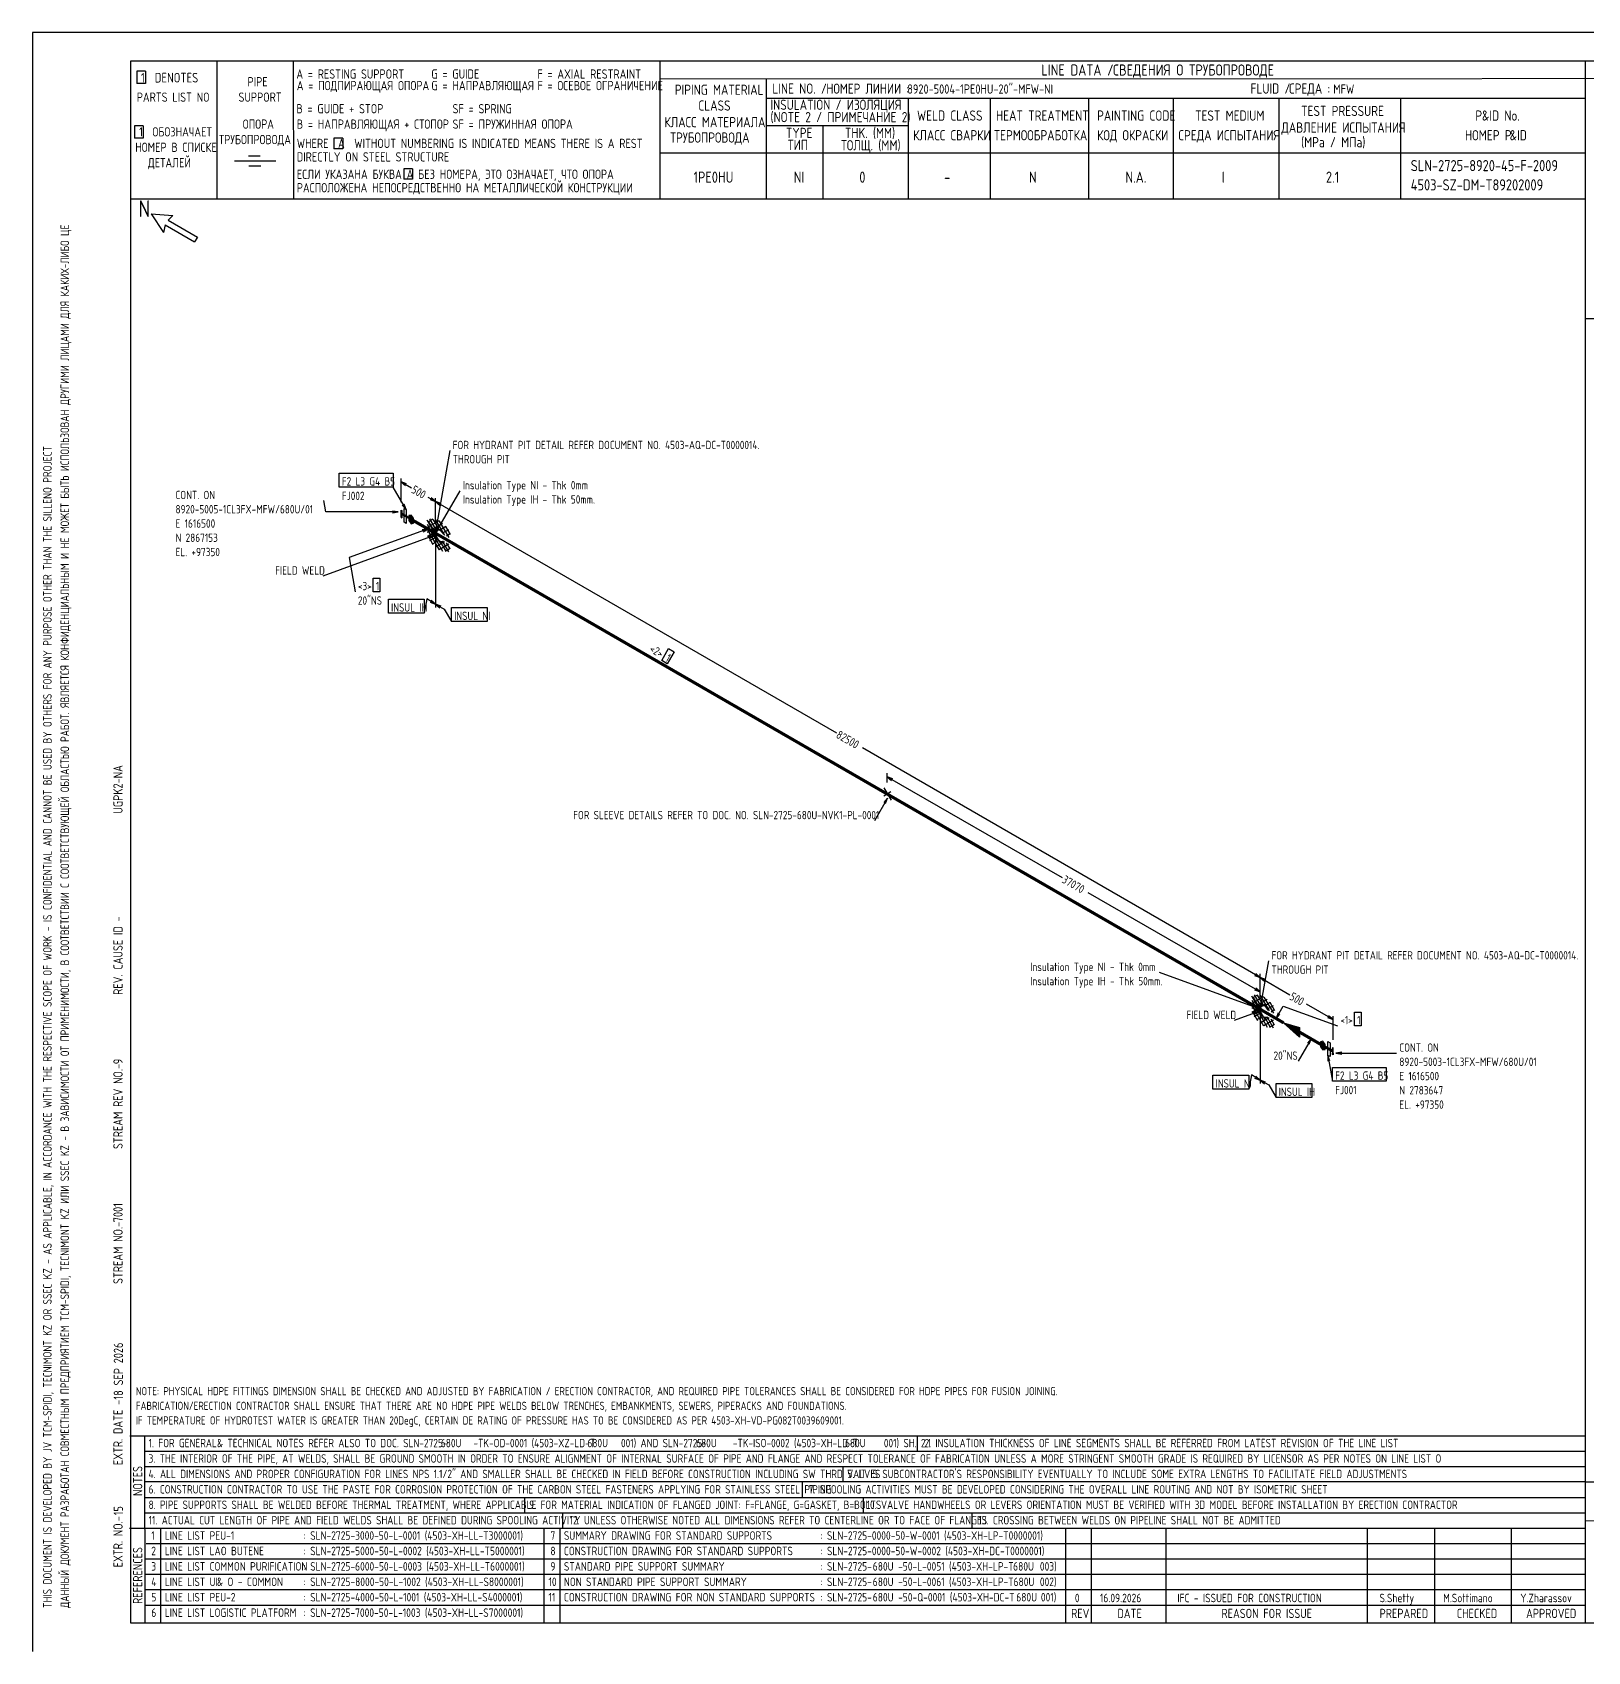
# Model space of a CAD drawing. Extents: x -1005 to 607, y -998 to 420.
# Drawn here: x 0 to 403.3, y 0 to 420 of the extents above; entities that cross this region are included whole.
import ezdxf

# ---------------------------------------------------------------- set-up
doc = ezdxf.new("R2010")
doc.units = 0
doc.styles.add('TTFN17', font='GOST type A')

msp = doc.modelspace()

# ---------------------------------------------------------------- linework, layer by layer
at = {"layer": 'GT_1', "flags": 128}
for points in [[(0, 420), (0, 0)], [(594, 420), (0, 420)], [(589.1, 412.5), (25.4, 412.5)], [(25.4, 412.5), (25.4, 7.5)], [(47.8, 412.5), (47.8, 376.7)], [(67.6, 412.5), (67.7, 376.7)], [(162.7, 412.5), (162.7, 376.7)], [(402.7, 412.5), (402.7, 7.5)], [(29.3, 409.9), (27.1, 409.9)], [(27.1, 409.9), (27.1, 406.7)], [(29.3, 409.9), (29.3, 406.7)], [(589.1, 408), (162.7, 407.9)], [(190.3, 407.8), (190.3, 376.7)], [(29.3, 406.7), (27.1, 406.7)], [(190.3, 402.9), (402.7, 402.9)], [(227.1, 402.9), (227.1, 376.7)], [(248.4, 402.9), (248.4, 376.8)], [(273.9, 402.9), (273.9, 376.7)], [(295.8, 402.9), (295.8, 376.7)], [(323.2, 402.9), (323.2, 376.7)], [(354.8, 402.9), (354.8, 376.8)], [(28.7, 395.8), (26.5, 395.8)], [(26.5, 395.8), (26.5, 392.6)], [(28.7, 395.8), (28.7, 392.6)], [(227.1, 395.8), (190.3, 395.8)], [(205, 395.8), (205, 376.7)], [(28.7, 392.6), (26.5, 392.6)], [(80.5, 392.6), (78.2, 392.6)], [(78.2, 392.6), (78.2, 389.8)], [(80.5, 392.6), (80.5, 389.8)], [(63.1, 386.6), (52.4, 386.6)], [(59.1, 387.9), (56, 387.9)], [(80.5, 389.8), (78.2, 389.8)], [(230.2, 388.7), (162.7, 388.7)], [(402.7, 388.7), (226.9, 388.7)], [(59.2, 385.3), (56.1, 385.3)], [(98.6, 384.6), (96.3, 384.6)], [(96.3, 384.6), (96.3, 381.9)], [(98.6, 384.6), (98.6, 381.9)], [(98.6, 381.9), (96.3, 381.9)], [(402.7, 376.7), (25.4, 376.7)], [(30.8, 372.9), (34, 368.1)], [(30.8, 372.9), (36.4, 372.5)], [(34.4, 370.1), (34, 368.1)], [(34.4, 370.1), (42, 365.7)], [(36.4, 372.5), (35.2, 371.3)], [(35.2, 371.3), (42.8, 366.9)], [(42.8, 366.9), (42, 365.7)], [(402.7, 345.755), (589, 345.755)], [(104.55, 290.075), (108.3, 311.525)], [(79.575, 305.675), (93.525, 305.675), (93.525, 302.075), (79.575, 302.075), (79.575, 305.675)], [(95.625, 298.175), (95.625, 304.325)], [(97.05, 302.9), (95.625, 303.425), (96.75, 302.45)], [(95.625, 303.425), (98.325, 301.85)], [(94.875, 295.625), (76.125, 295.625), (75.6, 298.55)], [(96.9, 296.225), (93.525, 302.075)], [(104.55, 298.325), (102.675, 299.375)], [(103.125, 298.85), (104.55, 298.325), (103.425, 299.3)], [(104.55, 290.075), (110.925, 301.1)], [(104.55, 293.075), (104.55, 299.225)], [(104.55, 293.075), (104.55, 299.225)], [(105.975, 297.8), (104.55, 298.325), (105.675, 297.35)], [(104.55, 298.325), (208.5, 238.325)], [(93.375, 295.4), (94.875, 295.625), (93.375, 295.85)], [(95.625, 294.2), (95.775, 294.125), (95.625, 296.075), (95.775, 296), (95.625, 294.2), (95.625, 296.075)], [(95.625, 295.4), (98.25, 293.9)], [(95.625, 295.175), (98.25, 293.675)], [(98.25, 293.525), (95.625, 295.025)], [(95.775, 296), (95.775, 294.125)], [(95.925, 297.35), (96.9, 296.225), (96.375, 297.65)], [(96.9, 294.425), (96.9, 292.625), (96.375, 292.925), (96.375, 296.525), (96.9, 296.225), (96.9, 294.425)], [(97.65, 293.375), (98.25, 292.55), (98.85, 292.7), (98.85, 293.975), (98.25, 294.8), (97.65, 294.65), (97.65, 293.375)], [(97.65, 294.6), (98.395, 294.6)], [(97.65, 294.4), (98.541, 294.4)], [(97.65, 294.2), (98.686, 294.2)], [(97.65, 294), (98.832, 294)], [(102.6, 291.2), (82.125, 283.775), (83.7, 274.925)], [(97.65, 293.8), (98.85, 293.8)], [(97.65, 293.6), (98.85, 293.6)], [(97.65, 293.4), (98.85, 293.4)], [(97.777, 293.2), (98.85, 293.2)], [(97.923, 293), (98.85, 293)], [(98.068, 292.8), (98.85, 292.8)], [(101.325, 290.45), (102.6, 291.2), (101.1, 290.975)], [(105.45, 293.3), (102.225, 291.5)], [(102.225, 291.425), (105.45, 285.8)], [(105.975, 287.15), (102.375, 293.45)], [(106.35, 292.625), (102.375, 290.3)], [(102.375, 292.4), (106.35, 285.425)], [(105.975, 291.35), (102.375, 289.25)], [(103.875, 293.75), (102.6, 293)], [(102.75, 293.075), (104.175, 290.6)], [(104.175, 290.15), (102.75, 289.175)], [(102.975, 293.825), (104.55, 291.125)], [(104.55, 289.25), (103.8, 289.625), (103.425, 290.675), (103.8, 291.35), (104.55, 290.9), (104.925, 289.85), (104.55, 289.25)], [(103.452, 290.6), (104.657, 290.6)], [(103.494, 290.8), (104.586, 290.8)], [(103.523, 290.4), (104.729, 290.4)], [(103.595, 290.2), (104.8, 290.2)], [(103.606, 291), (104.383, 291)], [(103.666, 290), (104.871, 290)], [(103.738, 289.8), (104.894, 289.8)], [(103.8, 293.75), (105.3, 291.125)], [(106.5, 288.05), (106.5, 288.05), (106.2, 287.9), (105.825, 287.9), (105.45, 288.125), (105.075, 288.425), (104.775, 288.8), (104.4, 289.325), (104.25, 289.85), (104.175, 290.3), (104.25, 290.75), (104.4, 291.05), (104.775, 291.2), (105.075, 291.2), (105.45, 291.05), (105.825, 290.825), (106.2, 290.375), (106.575, 289.85)], [(104.55, 293.675), (106.875, 289.625)], [(104.55, 291.575), (104.55, 290.075), (105.075, 291.5)], [(105.075, 291.5), (104.55, 290.075), (105.525, 291.2)], [(105.525, 293.225), (108, 289.025)], [(107.175, 291.8), (105.675, 290.9)], [(107.925, 290.975), (106.35, 290.075)], [(107.1, 291.875), (108.3, 289.775)], [(108.225, 289.925), (107.4, 289.325)], [(104.175, 289.475), (75.3, 278.975)], [(102.6, 289.4), (103.875, 287.15)], [(102.9, 288.725), (104.175, 289.475), (102.675, 289.25)], [(104.55, 289.025), (102.975, 288.125)], [(105.3, 288.125), (103.8, 287.375)], [(103.85, 289.6), (104.769, 289.6)], [(104.55, 288.575), (104.55, 270.8)], [(104.55, 288.575), (104.55, 270.8)], [(106.875, 287.825), (104.55, 286.475)], [(108, 287.225), (105.525, 285.8)], [(105.75, 287.9), (107.175, 285.425)], [(106.35, 287.975), (107.925, 285.275)], [(108.3, 286.1), (107.025, 285.35)], [(107.325, 287.6), (108.225, 286.025)], [(88.35, 278.45), (90.075, 278.45), (90.075, 274.925), (88.35, 274.925), (88.35, 278.45)], [(102.3, 273.05), (101.625, 269.375)], [(104.55, 271.7), (102.3, 273.05)], [(92.325, 272.975), (101.625, 272.975), (101.625, 269.375), (92.325, 269.375), (92.325, 272.975)], [(103.125, 272.225), (104.55, 271.7), (103.425, 272.675)], [(105.975, 271.175), (104.55, 271.7), (105.675, 270.725)], [(104.55, 271.7), (106.8, 270.425)], [(106.8, 270.425), (108.675, 267.2)], [(108.675, 270.8), (117.975, 270.8), (117.975, 267.2), (108.675, 267.2), (108.675, 270.8)], [(164.925, 260.15), (166.425, 259.325), (164.625, 256.25), (163.2, 257.075), (164.925, 260.15)], [(318.375, 174.875), (215.25, 234.425)], [(221.7, 225.425), (221.7, 227.825)], [(223.125, 226.4), (221.7, 226.925), (222.825, 225.95)], [(221.7, 226.925), (267.075, 200.75)], [(220.8, 224.075), (222.675, 220.85)], [(222.6, 223.025), (220.8, 221.9)], [(222.6, 223.025), (220.8, 221.9)], [(222.6, 223.025), (220.8, 221.9)], [(222.6, 223.025), (220.8, 221.9)], [(222.6, 223.025), (220.8, 221.9)], [(221.775, 221.375), (218.4, 215.525)], [(221.25, 219.95), (221.775, 221.375), (220.8, 220.25)], [(318.375, 171.125), (273.825, 196.85)], [(318.375, 166.625), (320.625, 179.15)], [(318.375, 166.625), (292.275, 176.15)], [(316.95, 175.4), (318.375, 174.875), (317.25, 175.85)], [(318.375, 169.625), (318.375, 175.775)], [(318.375, 169.625), (318.375, 175.775)], [(319.8, 174.35), (318.375, 174.875), (319.5, 173.9)], [(318.375, 174.875), (326.1, 170.375)], [(319.275, 169.85), (316.05, 168.05)], [(319.8, 163.7), (316.2, 170)], [(320.175, 169.175), (316.2, 166.85)], [(316.2, 168.95), (320.175, 161.975)], [(317.7, 170.3), (316.425, 169.55)], [(316.575, 169.625), (318, 167.15)], [(316.8, 170.375), (318.375, 167.675)], [(316.95, 171.65), (318.375, 171.125), (317.25, 172.1)], [(317.625, 170.3), (319.125, 167.675)], [(318.375, 169.625), (318.375, 172.025)], [(318.375, 170.225), (320.7, 166.175)], [(318.375, 168.125), (318.375, 166.625), (318.9, 168.05)], [(319.35, 169.775), (321.825, 165.575)], [(321, 168.35), (319.5, 167.45)], [(320.925, 168.425), (322.125, 166.325)], [(318, 166.025), (311.625, 163.7)], [(316.05, 167.975), (319.275, 162.35)], [(319.8, 167.9), (316.2, 165.8)], [(316.425, 165.95), (317.7, 163.7)], [(316.725, 165.275), (318, 166.025), (316.5, 165.8)], [(318, 166.7), (316.575, 165.725)], [(318.375, 165.575), (316.8, 164.675)], [(316.875, 166.85), (318.375, 166.625), (317.1, 167.375)], [(318.375, 165.8), (317.625, 166.175), (317.25, 167.225), (317.625, 167.9), (318.375, 167.45), (318.75, 166.4), (318.375, 165.8)], [(317.259, 167.2), (318.464, 167.2)], [(317.33, 167), (318.536, 167)], [(317.347, 167.4), (318.393, 167.4)], [(317.402, 166.8), (318.607, 166.8)], [(317.458, 167.6), (318.125, 167.6)], [(317.473, 166.6), (318.679, 166.6)], [(317.545, 166.4), (318.75, 166.4)], [(317.616, 166.2), (318.625, 166.2)], [(319.125, 164.675), (317.625, 163.925)], [(317.975, 166), (318.5, 166)], [(320.325, 164.6), (320.325, 164.6), (320.025, 164.45), (319.65, 164.45), (319.275, 164.675), (318.9, 164.975), (318.6, 165.35), (318.225, 165.875), (318.075, 166.4), (318, 166.85), (318.075, 167.3), (318.225, 167.6), (318.6, 167.75), (318.9, 167.75), (319.275, 167.6), (319.65, 167.375), (320.025, 166.925), (320.4, 166.4)], [(318.375, 165.125), (318.375, 147.35)], [(318.375, 165.125), (318.375, 147.35)], [(320.7, 164.375), (318.375, 163.025)], [(319.575, 164.45), (321, 161.975)], [(321.75, 167.525), (320.175, 166.625)], [(320.175, 164.525), (321.75, 161.825)], [(321.15, 164.15), (322.05, 162.575)], [(322.05, 166.475), (321.225, 165.875)], [(322.5, 164.225), (324.375, 167.45), (338.475, 162.35)], [(323.025, 165.65), (322.5, 164.225), (323.475, 165.35)], [(337.275, 163.925), (330.375, 167.9)], [(335.85, 164.45), (337.275, 163.925), (336.15, 164.9)], [(337.275, 158.675), (337.275, 164.825)], [(342.825, 165.875), (344.55, 165.875), (344.55, 162.35), (342.825, 162.35), (342.825, 165.875)], [(321.825, 163.775), (319.35, 162.35)], [(322.125, 162.65), (320.85, 161.9)], [(328.575, 160.7), (328.575, 159.35), (324.45, 163.1), (328.575, 161.9), (328.575, 159.5), (324.825, 162.875), (328.575, 161.825), (328.575, 159.725), (325.275, 162.65), (328.575, 161.6), (328.575, 159.875), (325.65, 162.35), (328.575, 161.45), (328.575, 160.025), (326.025, 162.2), (328.575, 161.3), (328.575, 160.175), (326.475, 161.9), (328.575, 161.15), (328.575, 160.4), (326.775, 161.75), (328.575, 160.925), (328.575, 160.55), (327.225, 161.45), (328.575, 160.775), (328.575, 160.7), (324.45, 163.1)], [(331.65, 158.975), (328.275, 153.125)], [(331.125, 157.55), (331.65, 158.975), (330.675, 157.85)], [(334.05, 156.875), (334.65, 156.05), (335.25, 156.2), (335.25, 157.475), (334.65, 158.3), (334.05, 158.15), (334.05, 156.875)], [(334.05, 158), (334.868, 158)], [(334.05, 157.8), (335.014, 157.8)], [(334.05, 157.6), (335.159, 157.6)], [(334.05, 157.4), (335.25, 157.4)], [(334.05, 157.2), (335.25, 157.2)], [(334.05, 157), (335.25, 157)], [(334.105, 156.8), (335.25, 156.8)], [(334.25, 156.6), (335.25, 156.6)], [(334.395, 156.4), (335.25, 156.4)], [(334.541, 156.2), (335.25, 156.2)], [(337.275, 155.9), (334.65, 157.4)], [(337.275, 155.675), (334.65, 157.175)], [(334.65, 157.025), (337.275, 155.525)], [(336.525, 156.125), (336.525, 154.325), (335.925, 154.625), (335.925, 158.225), (336.525, 157.925), (336.525, 156.125)], [(337.275, 154.775), (337.125, 154.85), (337.275, 156.575), (337.125, 156.65), (337.275, 154.775), (337.275, 156.575)], [(337.125, 156.65), (337.125, 154.85)], [(339.525, 155.45), (338.025, 155.225), (339.525, 155)], [(336.45, 153.2), (335.925, 154.625), (335.925, 153.125)], [(335.925, 154.625), (337.125, 147.95)], [(337.125, 151.55), (351.075, 151.55), (351.075, 147.95), (337.125, 147.95), (337.125, 151.55)], [(338.025, 155.225), (353.775, 155.225)], [(306.15, 149.525), (315.45, 149.525), (315.45, 145.925), (306.15, 145.925), (306.15, 149.525)], [(316.125, 149.6), (315.45, 145.925)], [(318.375, 148.25), (316.125, 149.6)], [(316.95, 148.775), (318.375, 148.25), (317.25, 149.225)], [(319.8, 147.725), (318.375, 148.25), (319.5, 147.275)], [(318.375, 148.25), (320.625, 146.975)], [(322.5, 147.35), (331.8, 147.35), (331.8, 143.75), (322.5, 143.75), (322.5, 147.35)], [(320.625, 146.975), (322.5, 143.75)], [(25.3, 56), (402.7, 56)], [(29.1, 56), (29.2, 7.5)], [(229.4, 56), (229.4, 52)], [(29.1, 52), (402.7, 52)], [(29.1, 48), (402.7, 48)], [(210.2, 48), (210.2, 44)], [(402.7, 44), (29.1, 44)], [(199.6, 44), (199.6, 40)], [(402.7, 44), (589.1, 44)], [(29.2, 40), (402.7, 40)], [(127.6, 40), (127.6, 36)], [(215.4, 40), (215.4, 36)], [(29.1, 36), (402.7, 36)], [(137.5, 36), (137.5, 32)], [(243.6, 36), (243.6, 32)], [(402.7, 34), (589.1, 33.9)], [(25.2, 32), (402.7, 32)], [(33.2, 32), (33.2, 7.6)], [(132.6, 32), (132.6, 7.6)], [(136.8, 32), (136.8, 7.6)], [(267.9, 32), (267.9, 7.5)], [(274.6, 32), (274.6, 7.5)], [(293.9, 32), (293.9, 7.5)], [(346.1, 32), (346.1, 7.5)], [(363.6, 32), (363.6, 7.5)], [(383.5, 32), (383.5, 7.5)], [(402.7, 28), (29.5, 28)], [(402.7, 24), (29.1, 24)], [(402.7, 20), (29.1, 20)], [(402.7, 16), (29.1, 16)], [(402.7, 12), (29.2, 12)], [(25.4, 7.5), (589.1, 7.5)], [(0, 0), (0, 0)]]:
    msp.add_lwpolyline(points, dxfattribs=at)
at = {"layer": 'GT_1', "const_width": 0.8, "flags": 128}
for points in [[(104.55, 290.075), (98.25, 293.675)], [(221.7, 222.425), (104.55, 290.075)], [(318.375, 166.625), (221.7, 222.425)], [(324.45, 163.1), (318.375, 166.625)], [(334.65, 157.175), (328.575, 160.7)]]:
    msp.add_lwpolyline(points, dxfattribs=at)

# ---------------------------------------------------------------- texts
at = {"layer": 'GT_1', "style": 'TTFN17'}
for s, height, p in [('LINE DATA /', 2.8875, (261.633, 408.8)), ('СВЕДЕНИЯ О ТРУБОПРОВОДЕ', 2.8875, (280.233, 408.8)), (' 1  DENOTES', 2.5025, (26.875, 407)), (' PIPE', 2.4062, (54.561, 406)), ('A = RESTING SUPPORT', 2.40625, (68.461, 408)), ('A = ПОДПИРАЮЩАЯ ОПОРА', 2.40625, (68.561, 405)), ('G = GUIDE', 2.4062, (103.461, 408)), ('G = НАПРАВЛЯЮЩАЯ', 2.40625, (103.461, 405)), ('F = AXIAL RESTRAINT', 2.40625, (130.961, 408)), ('F = ОСЕВОЕ ОГРАНИЧЕНИЕ', 2.40625, (130.961, 405)), ('PARTS LIST NO', 2.40625, (27.061, 402)), ('SUPPORT', 2.4062, (53.461, 402)), ('PIPING MATERIAL', 2.64687, (166.597, 403.8)), ('LINE NO. /', 2.6469, (191.897, 404.1)), ('НОМЕР ЛИНИИ :', 2.59875, (205.89, 404.1)), ('8920-5004-1PE0HU-20"-MFW-NI', 2.40625, (226.861, 404.1)), ('FLUID /', 2.6469, (315.897, 404.1)), ('СРЕДА :', 2.6469, (325.897, 404.1)), ('MFW', 2.4062, (337.361, 404.1)), ('B = GUIDE + STOP', 2.40625, (68.461, 399)), ('SF = SPRING', 2.40625, (108.961, 399)), ('CLASS', 2.6469, (172.697, 399.7)), ('(NOTE 2 / ПРИМЕЧАНИЕ 2)', 2.64687, (191.397, 396.7)), ('INSULATION / ИЗОЛЯЦИЯ', 2.64687, (191.397, 399.9)), ('WELD CLASS', 2.6469, (229.397, 397.1)), ('HEAT TREATMENT', 2.64687, (249.897, 397.1)), ('PAINTING CODE', 2.64687, (276.097, 397.1)), ('TEST MEDIUM', 2.64687, (301.497, 397.1)), ('TEST PRESSURE', 2.64687, (328.997, 398.3)), ('P', 2.647, (374.197, 397.1)), ('&ID No.', 2.6469, (375.908, 397.1)), (' 1  ОБОЗНАЧАЕТ', 2.40625, (26.461, 393)), ('ОПОРА', 2.4062, (54.561, 395)), ('B = НАПРАВЛЯЮЩАЯ + СТОПОР', 2.40625, (68.561, 395)), ('SF = ПРУЖИННАЯ ОПОРА', 2.40625, (108.961, 395)), ('КЛАСС МАТЕРИАЛА', 2.64687, (163.897, 395.4)), ('TYPE', 2.6469, (195.397, 392.6)), ('THK. (MM)', 2.6469, (210.697, 392.6)), ('ДАВЛЕНИЕ ИСПЫТАНИЯ', 2.64687, (323.897, 394)), ('НОМЕР В СПИСКЕ', 2.40625, (26.661, 389)), ('ТРУБОПРОВОДА', 2.40625, (48.361, 391)), ('WHERE  A  WITHOUT NUMBERING IS INDICATED MEANS THERE IS A REST', 2.40625, (68.561, 390)), ('ТРУБОПРОВОДА', 2.64687, (165.397, 391.4)), ('ТИП', 2.6469, (195.897, 389.5)), ('ТОЛЩ. (ММ)', 2.6469, (209.697, 389.4)), ('КЛАСС СВАРКИ', 2.64687, (228.397, 392)), ('ТЕРМООБРАБОТКА', 2.64687, (249.397, 392)), ('КОД ОКРАСКИ', 2.64687, (276.097, 392)), ('СРЕДА ИСПЫТАНИЯ', 2.64687, (297.197, 392)), ('(MPa / МПа)', 2.64687, (328.997, 390.2)), ('НОМЕР P', 2.6469, (371.497, 392)), ('&ID', 2.6469, (383.097, 392)), ('ДЕТАЛЕЙ', 2.4062, (29.961, 385)), ('DIRECTLY ON STEEL STRUCTURE', 2.40625, (68.561, 386.5)), ('SLN-2725-8920-45-F-2009', 2.8875, (357.433, 384)), ('ЕСЛИ УКАЗАНА БУКВА A БЕЗ НОМЕРА, ЭТО ОЗНАЧАЕТ, ЧТО ОПОРА', 2.40625, (68.561, 382)), ('1PE0HU', 2.8875, (171.433, 381)), ('NI', 2.8875, (197.433, 381)), ('0', 2.888, (214.433, 381)), ('-', 2.888, (236.433, 381)), ('N', 2.888, (258.433, 381)), ('N.A.', 2.8875, (283.433, 381)), ('I', 2.888, (308.433, 381)), ('2.1', 2.8875, (335.433, 381)), ('РАСПОЛОЖЕНА НЕПОСРЕДСТВЕННО НА МЕТАЛЛИЧЕСКОЙ КОНСТРУКЦИИ', 2.40625, (68.561, 378.5)), ('4503-SZ-DM-T89202009', 2.8875, (357.433, 379)), ('N', 4.331, (27.55, 372.1)), ('FOR HYDRANT PIT DETAIL REFER DOCUMENT NO. 4503-AQ-DC-T0000014.', 2.16562, (109, 311.9)), ('THROUGH PIT', 2.16562, (109, 308.203)), ('F2 L3 G4 B5', 2.16562, (80.248, 302.45)), ('Insulation Type NI - Thk 0mm', 2.16562, (111.625, 301.475)), ('CONT. ON', 2.1656, (37.114, 298.925)), ('FJ002', 2.1656, (80.248, 298.7)), ('Insulation Type IH - Thk 50mm.', 2.16562, (111.625, 297.778)), ('8920-5005-1CL3FX-MFW/680U/01', 2.16562, (37.114, 295.228)), ('E 1616500', 2.1656, (37.114, 291.53)), ('N 2867153', 2.1656, (37.114, 287.833)), ('EL. +97350', 2.1656, (37.114, 284.135)), ('FIELD WELD', 2.1656, (62.957, 279.35)), ('<3>', 2.1656, (84.4, 275.3)), ('1', 2.166, (89.069, 275.3)), ('20"NS', 2.1656, (84.4, 271.55)), ('INSUL IH', 2.1656, (93.019, 269.75)), ('INSUL NI', 2.1656, (109.375, 267.575)), ('FOR SLEEVE DETAILS REFER TO DOC. NO. SLN-2725-680U-NVK1-PL-0001', 2.16562, (140.239, 215.9)), ('FOR HYDRANT PIT DETAIL REFER DOCUMENT NO. 4503-AQ-DC-T0000014.', 2.16562, (321.325, 179.525)), ('Insulation Type NI - Thk 0mm', 2.16562, (258.767, 176.525)), ('THROUGH PIT', 2.16562, (321.325, 175.828)), ('Insulation Type IH - Thk 50mm.', 2.16562, (258.767, 172.828)), ('FIELD WELD', 2.1656, (299.282, 164.075)), ('<1>', 2.1656, (339.175, 162.725)), ('1', 2.166, (343.533, 162.725)), ('20"NS', 2.1656, (321.847, 153.5)), ('CONT. ON', 2.1656, (354.475, 155.6)), ('8920-5003-1CL3FX-MFW/680U/01', 2.16562, (354.475, 151.903)), ('INSUL NI', 2.1656, (306.844, 146.3)), ('F2 L3 G4 B5', 2.16562, (337.825, 148.325)), ('E 1616500', 2.1656, (354.475, 148.205)), ('INSUL IH', 2.1656, (323.2, 144.125)), ('FJ001', 2.1656, (337.825, 144.575)), ('N 2783647', 2.1656, (354.475, 144.508)), ('EL. +97350', 2.1656, (354.475, 140.81)), ('NOTE: PHYSICAL HDPE FITTINGS DIMENSION SHALL BE CHECKED AND ADJUSTED BY FABRICATION / ERECTION CONTRACTOR, AND REQUIRED PIPE TOLERANCES SHALL BE CONSIDERED FOR HDPE PIPES FOR FUSION JOINING.', 2.1175, (26.818, 66.5)), ('FABRICATION/ERECTION CONTRACTOR SHALL ENSURE THAT THERE ARE NO HDPE PIPE WELDS BELOW TRENCHES, EMBANKMENTS, SEWERS, PIPERACKS AND FOUNDATIONS.', 2.1175, (26.818, 62.7)), ('IF TEMPERATURE OF HYDROTEST WATER IS GREATER THAN 20DegC, CERTAIN DE RATING OF PRESSURE HAS TO BE CONSIDERED AS PER 4503-XH-VD-PG082T0039609001.', 2.1175, (26.818, 58.9)), ('1. FOR GENERAL', 2.18487, (30.128, 53)), ('& TECHNICAL NOTES REFER ALSO TO DOC. SLN-2725-      -TK-OD-0001 (4503-XZ-LD-T      001) AND SLN-2725-      -TK-ISO-0002 (4503-XH-LD-T      001) SH. 2.1', 2.18487, (47.868, 53)), ('680U', 2.1849, (105.928, 53)), ('680U', 2.1849, (143.928, 53)), ('680U', 2.1849, (172.128, 53)), ('680U', 2.1849, (210.728, 53)), ('2. INSULATION THICKNESS OF LINE SEGMENTS SHALL BE REFERRED FROM LATEST REVISION OF THE LINE LIST', 2.18487, (231.328, 53)), ('3. THE INTERIOR OF THE PIPE, AT WELDS, SHALL BE GROUND SMOOTH IN ORDER TO ENSURE ALIGNMENT OF INTERNAL SURFACE OF PIPE AND FLANGE AND RESPECT TOLERANCE OF FABRICATION UNLESS A MORE STRINGENT SMOOTH GRADE IS REQUIRED BY LICENSOR AS PER NOTES ON LINE LIST O', 2.18487, (30.128, 49)), ('4. ALL DIMENSIONS AND PROPER CONFIGURATION FOR LINES NPS 1.1/2" AND SMALLER SHALL BE CHECKED IN FIELD BEFORE CONSTRUCTION INCLUDING SW THRD VALVES', 2.18487, (30.128, 45)), ("5. IT IS SUBCONTRACTOR'S RESPONSIBILITY EVENTUALLY TO INCLUDE SOME EXTRA LENGTHS TO FACILITATE FIELD ADJUSTMENTS", 2.18487, (211.328, 45)), ('6. CONSTRUCTION CONTRACTOR TO USE THE PASTE FOR CORROSION PROTECTION OF THE CARBON STEEL FASTENERS APPLYING FOR STAINLESS STEEL PIPING', 2.18487, (30.128, 41)), ('7. SPOOLING ACTIVITIES MUST BE DEVELOPED CONSIDERING THE OVERALL LINE ROUTING AND NOT BY ISOMETRIC SHEET', 2.18487, (201.328, 41)), ('8. PIPE SUPPORTS SHALL BE WELDED BEFORE THERMAL TREATMENT, WHERE APPLICABLE', 2.18487, (30.128, 37)), ('9. FOR MATERIAL INDICATION OF FLANGED JOINT: F=FLANGE, G=GASKET, B=BOLTS', 2.18487, (128.828, 37)), ('10. VALVE HANDWHEELS OR LEVERS ORIENTATION MUST BE VERIFIED WITH 3D MODEL BEFORE INSTALLATION BY ERECTION CONTRACTOR', 2.18487, (216.328, 37)), ('11. ACTUAL CUT LENGTH OF PIPE AND FIELD WELDS SHALL BE DEFINED DURING SPOOLING ACTIVITY', 2.18487, (30.128, 33)), ('12. UNLESS OTHERWISE NOTED ALL DIMENSIONS REFER TO CENTERLINE OR TO FACE OF FLANGES', 2.18487, (139.328, 33)), ('13. CROSSING BETWEEN WELDS ON PIPELINE SHALL NOT BE ADMITTED', 2.18487, (245.328, 33)), ('1', 2.214, (30.832, 29)), ('LINE LIST PEU-1', 2.21375, (34.332, 29)), (': SLN-2725-3000-50-L-0001 (4503-XH-LL-T3000001)', 2.21375, (70.332, 29)), ('7', 2.214, (134.332, 29)), ('SUMMARY DRAWING FOR STANDARD SUPPORTS', 2.21375, (137.832, 29)), (': SLN-2725-0000-50-W-0001 (4503-XH-LP-T0000001)', 2.21375, (204.332, 29)), ('2', 2.214, (30.832, 25)), ('LINE LIST LAO BUTENE', 2.21375, (34.332, 25)), (': SLN-2725-5000-50-L-0002 (4503-XH-LL-T5000001)', 2.21375, (70.332, 25)), ('8', 2.214, (134.332, 25)), ('CONSTRUCTION DRAWING FOR STANDARD SUPPORTS', 2.21375, (137.832, 25)), (': SLN-2725-0000-50-W-0002 (4503-XH-DC-T0000001)', 2.21375, (204.332, 25)), ('3', 2.214, (30.832, 21)), ('LINE LIST COMMON PURIFICATION', 2.21375, (34.332, 21)), (': SLN-2725-6000-50-L-0003 (4503-XH-LL-T6000001)', 2.21375, (70.332, 21)), ('9', 2.214, (134.332, 21)), ('STANDARD PIPE SUPPORT SUMMARY', 2.21375, (137.832, 21)), (': SLN-2725-      -50-L-0051 (4503-XH-LP-T      003)', 2.21375, (204.332, 21)), ('680U', 2.2138, (217.932, 21)), ('680U', 2.2138, (254.332, 21)), ('4', 2.214, (30.832, 17)), ('LINE LIST UI', 2.21375, (34.332, 17)), ('& O - COMMON', 2.21375, (47.849, 17)), (': SLN-2725-8000-50-L-1002 (4503-XH-LL-S8000001)', 2.21375, (70.332, 17)), ('10', 2.2138, (133.832, 17)), ('NON STANDARD PIPE SUPPORT SUMMARY', 2.21375, (137.832, 17)), (': SLN-2725-      -50-L-0061 (4503-XH-LP-T      002)', 2.21375, (204.332, 17)), ('680U', 2.2138, (217.932, 17)), ('680U', 2.2138, (254.432, 17)), ('5', 2.214, (30.832, 13)), ('LINE LIST PEU-2', 2.21375, (34.332, 13)), (': SLN-2725-4000-50-L-1001 (4503-XH-LL-S4000001)', 2.21375, (70.332, 13)), ('11', 2.2138, (133.832, 13)), ('CONSTRUCTION DRAWING FOR NON STANDARD SUPPORTS', 2.21375, (137.832, 13)), (': SLN-2725-      -50-Q-0001 (4503-XH-DC-T      001)', 2.21375, (204.332, 13)), ('680U', 2.2138, (217.932, 13)), ('680U', 2.2138, (255.132, 13)), ('0', 2.214, (270.332, 12.8)), ('16.09.2026', 2.2138, (276.832, 12.8)), ('IFC - ISSUED FOR CONSTRUCTION', 2.21375, (296.932, 12.8)), ('S.Shetty', 2.2138, (349.332, 12.8)), ('M.Sottimano', 2.21375, (365.832, 12.8)), ('Y.Zharassov', 2.21375, (385.832, 12.8)), ('6', 2.214, (30.832, 9)), ('LINE LIST LOGISTIC PLATFORM', 2.21375, (34.332, 9)), (': SLN-2725-7000-50-L-1003 (4503-XH-LL-S7000001)', 2.21375, (70.332, 9)), ('REV', 2.4062, (269.361, 8.7)), ('DATE', 2.4062, (281.361, 8.7)), ('REASON FOR ISSUE', 2.40625, (308.361, 8.7)), ('PREPARED', 2.4062, (349.361, 8.7)), ('CHECKED', 2.4062, (369.361, 8.7)), ('APPROVED', 2.4062, (387.361, 8.7))]:
    msp.add_text(s, height=height, dxfattribs=at).set_placement(p)
for s, height, rotation, p in [('ДАННЫЙ ДОКУМЕНТ РАЗРАБОТАН СОВМЕСТНЫМ ПРЕДПРИЯТИЕМ TCM-SPIDI, TECNIMONT KZ ИЛИ SSEC KZ - В ЗАВИСИМОСТИ ОТ ПРИМЕНИМОСТИ, В СООТВЕТСТВИИ С СООТВЕТСТВУЮЩЕЙ ОБЛАСТЬЮ РАБОТ. ЯВЛЯЕТСЯ КОНФИДЕНЦИАЛЬНЫМ И НЕ МОЖЕТ БЫТЬ ИСПОЛЬЗОВАН ДРУГИМИ ЛИЦАМИ ДЛЯ КАКИХ-ЛИБО ЦЕ', 2.21375, 90, (9.5, 11.332)), ('THIS DOCUMENT IS DEVELOPED BY JV TCM-SPIDI, TECNIMONT KZ OR SSEC KZ - AS APPLICABLE, IN ACCORDANCE WITH THE RESPECTIVE SCOPE OF WORK - IS CONFIDENTIAL AND CANNOT BE USED BY OTHERS FOR ANY PURPOSE OTHER THAN THE SILLENO PROJECT', 2.21375, 90, (5, 11.332)), ('500', 2.1656, -30, (98.055, 300.75)), ('<2>', 2.1656, -30, (159.793, 259.473)), ('1', 2.166, -30, (163.971, 257.06)), ('82500', 2.1656, -30, (208.217, 237.175)), ('UGPK2-NA', 2.4062, 90, (23.4, 217.361)), ('37070', 2.1656, -30, (266.792, 199.6)), ('REV. CAUSE ID -', 2.40625, 90, (23.4, 170.361)), ('500', 2.1656, -30, (325.792, 169.275)), ('STREAM REV NO.-', 2.40625, 90, (23.4, 130.361)), ('9', 2.406, 90, (23.4, 152.361)), ('7001', 2.4062, 90, (23.4, 111.361)), ('STREAM NO.-', 2.40625, 90, (23.4, 95.361)), ('18 SEP 2026', 2.40625, 90, (23.5, 65.361)), ('EXTR. DATE -', 2.40625, 90, (23.4, 48.361)), ('NOTES', 2.4062, 90, (28.5, 40.361)), ('EXTR. NO.-', 2.4062, 90, (23.4, 21.861)), ('15', 2.4062, 90, (23.5, 35.361)), ('REFERENCES', 2.4062, 90, (28.5, 12.361))]:
    msp.add_text(s, height=height, rotation=rotation, dxfattribs=at).set_placement(p)

doc.saveas('drawing.dxf')
